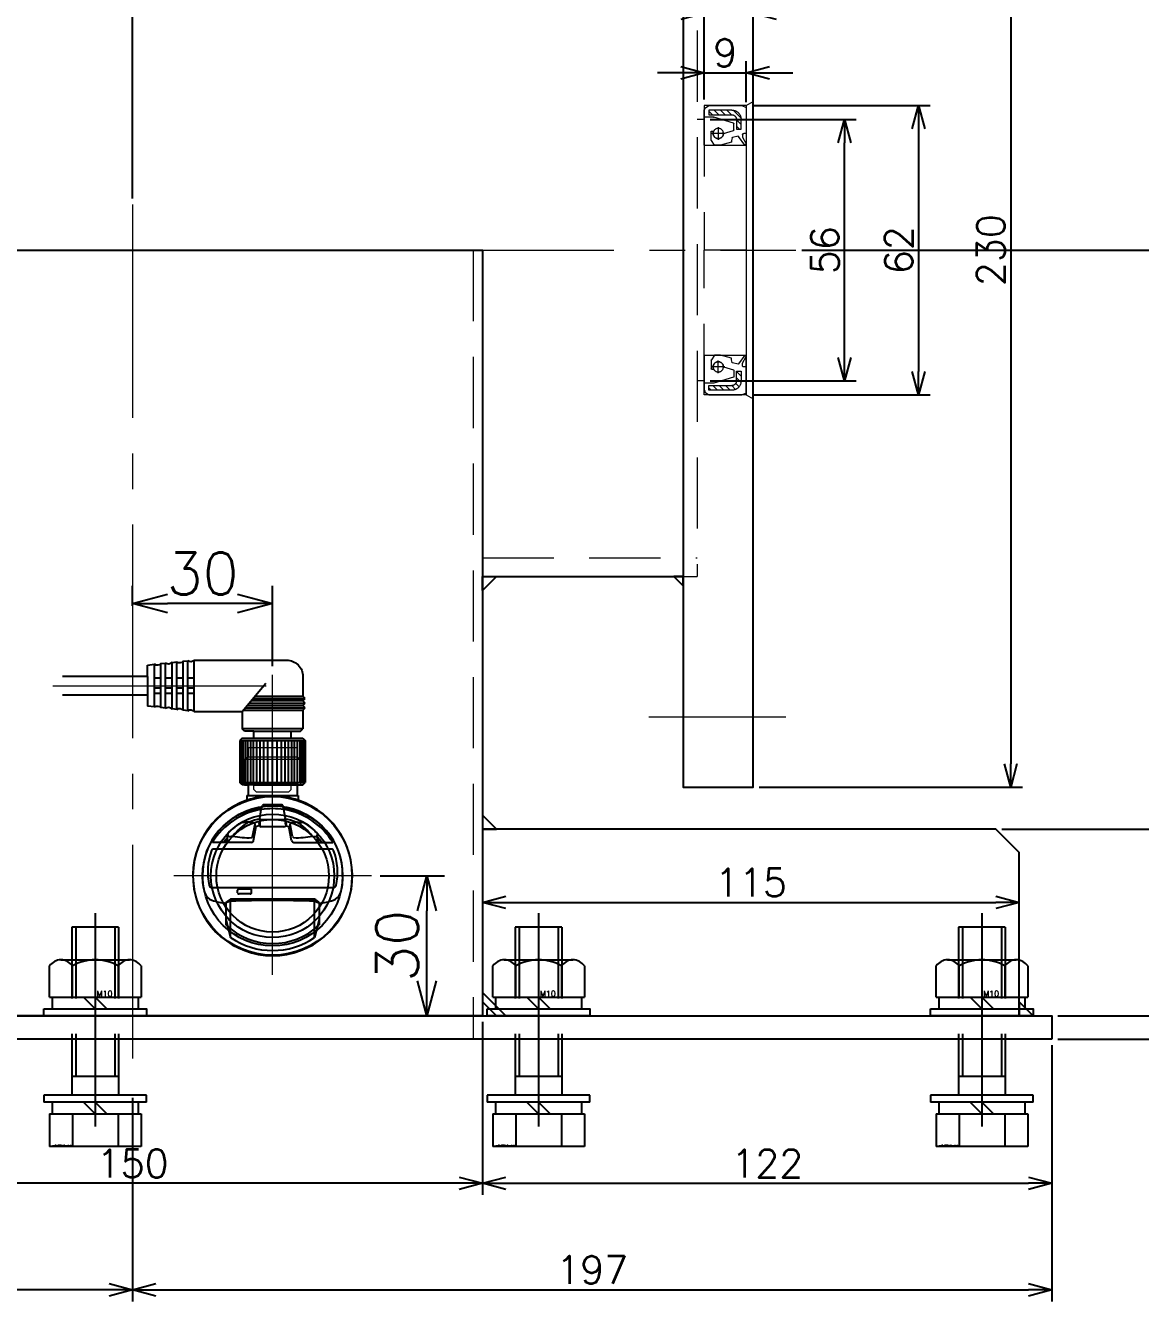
# Model space of a CAD drawing. Header units: millimetres. Extents: x 0 to 38884, y -3675 to 8056.
# Drawn here: x 12683.7 to 12922.6, y 5277.3 to 5550.6 of the extents above; entities that cross this region are included whole.
import ezdxf

# ---------------------------------------------------------------- set-up
doc = ezdxf.new("R2010")
doc.units = ezdxf.units.MM
doc.header["$LTSCALE"] = 2.4
doc.header["$PDMODE"] = 99
doc.header["$PDSIZE"] = 1
doc.linetypes.add('CENTER2', pattern=[28.575, 19.05, -3.175, 3.175, -3.175])
doc.linetypes.add('HIDDEN', pattern=[9.525, 6.35, -3.175])
for name, color, linetype, lineweight in [('04_HIDDEN', 2, 'HIDDEN', 13), ('05_CENTER', 4, 'CENTER2', 13), ('08_DIM', 3, 'Continuous', 13)]:
    doc.layers.add(name, color=color, linetype=linetype, lineweight=lineweight)
doc.layers.add('10_DRAFT', color=8, linetype='Continuous', lineweight=0, plot=False)
doc.styles.add('KSS_TXT', font='txt.shx', dxfattribs={"bigfont": 'extfont2.shx'})
doc.styles.add('KSS_TXT_L', font='txt.shx', dxfattribs={"height": 3, "bigfont": 'extfont2.shx'})
doc.dimstyles.new('KSS_DIM', dxfattribs={"dimscale": 2, "dimtxt": 3, "dimasz": 2.5, "dimexe": 1.25, "dimexo": 0.625, "dimtad": 1, "dimdsep": 46, "dimtxsty": 'KSS_TXT', "dimblk": 'OPEN30', "dimcen": 0, "dimazin": 2, "dimtfac": 0.75, "dimtmove": 0, "dimatfit": 3, "dimldrblk": 'OPEN30', "dimfxl": 1.25, "dimtolj": 1, "dimarcsym": 0})
pattern_1 = [(45, (-9230.0107, -9652.0294), (-0.67351921, 0.67351921), [])]

# ---------------------------------------------------------------- blocks, each defined once
blk = doc.blocks.new('A$C3D81658F_1_1_1')
at = {"color": 0, "linetype": 'CENTER2'}
blk.add_line((0, -39), (0, 14), dxfattribs=at)
at = {"color": 0}
for p, q in [((-9.81, 11), (9.81, 11)), ((-9.81, 4), (-9.81, 11)), ((-4.91, 4), (-4.91, 11)), ((4.91, 4), (4.91, 11)), ((9.81, 4), (9.81, 11)), ((9.81, 4), (-9.81, 4)), ((-9.25, 4), (-9.25, 1.5)), ((0, 1.5), (-2.5, 4)), ((0, 4), (2.5, 1.5)), ((9.25, 1.5), (9.25, 4)), ((-11, 1.5), (11, 1.5)), ((-11, 1.5), (-11, 0)), ((-11, 0), (11, 0)), ((11, 0), (11, 1.5))]:
    blk.add_line(p, q, dxfattribs=at)
at = {"color": 0, "linetype": 'HIDDEN'}
for p, q in [((-5, -36), (-5, 0)), ((5, -36), (5, 0)), ((-5, -4), (5, -4)), ((-4.19, -36), (-4.19, -4)), ((4.19, -36), (4.19, -4)), ((-5, -36), (5, -36))]:
    blk.add_line(p, q, dxfattribs=at)
at = {"layer": '10_DRAFT', "style": 'KSS_TXT_L'}
blk.add_text('BT-M10x40L,SW,PW', height=0.3, dxfattribs=at).set_placement((5.14, 10.66))
blk = doc.blocks.new('OP-75722b_1')
at = {"color": 0}
for p, q in [((0, 6.5), (0.5, 7)), ((0, 4), (0, 6.5)), ((0.5, -7), (0.5, 7)), ((9.5, 7), (0.5, 7)), ((0.5, 6.7), (9.5, 6.7)), ((0.5, 6.3), (9.5, 6.3)), ((0.5, 5.9), (9.5, 5.9)), ((9.5, -7), (9.5, 7)), ((10, 6.5), (9.5, 7)), ((10, 4), (10, 6.5)), ((11.5, 6), (12, 6.5)), ((11.5, 4), (11.5, 6)), ((12, 6.5), (12, -6.5)), ((16, 6.5), (12, 6.5)), ((16, 6.5), (16.5, 7)), ((16, -6.25), (16, 6.5)), ((16.5, -5.83), (16.5, 7)), ((16.5, 7), (17, 6.5)), ((17, 6.5), (17.5, 7)), ((17, -5.41), (17, 6.5)), ((17.5, -4.99), (17.5, 7)), ((17.5, 7), (18, 6.5)), ((18, 6.5), (18.5, 7)), ((18, 6.5), (18, -4.57)), ((18.5, -4.15), (18.5, 7)), ((18.5, 7), (19, 6.5)), ((19, -3.73), (19, 6.5)), ((23.2, 6.5), (19, 6.5)), ((0, -4), (0, 4)), ((0.5, 5.3), (9.5, 5.3)), ((0.5, 4.7), (9.5, 4.7)), ((0.5, 4.1), (9.5, 4.1)), ((0.5, 3.4), (9.5, 3.4)), ((10, -4), (10, 4)), ((10, 4), (11.5, 4)), ((11.5, -4), (11.5, 4)), ((26.7, -16.8), (26.7, 3.01)), ((0.5, 2.7), (9.5, 2.7)), ((0.5, 1.9), (9.5, 1.9)), ((0.5, 1), (9.5, 1)), ((0.5, 0), (9.5, 0)), ((0.5, -1), (9.5, -1)), ((0.5, -1.9), (9.5, -1.9)), ((0.5, -2.7), (9.5, -2.7)), ((15.7, -6.5), (21.73, -1.44)), ((0, -4), (0, -6.5)), ((0.5, -3.4), (9.5, -3.4)), ((0.5, -4.1), (9.5, -4.1)), ((0.5, -4.7), (9.5, -4.7)), ((0.5, -5.3), (9.5, -5.3)), ((10, -4), (11.5, -4)), ((10, -6.5), (10, -4)), ((11.5, -4), (11.5, -6)), ((0, -6.5), (0.5, -7)), ((0.5, -5.8), (9.5, -5.8)), ((0.5, -6.3), (9.5, -6.3)), ((0.5, -6.7), (9.5, -6.7)), ((9.5, -7), (0.5, -7)), ((10, -6.5), (9.5, -7)), ((11.5, -6), (12, -6.5)), ((15.7, -6.5), (12, -6.5)), ((15.7, -16.8), (15.7, -6.5)), ((15.7, -16.8), (26.7, -16.8)), ((15.86, -18.18), (26.56, -18.18)), ((15.86, -18.18), (15.97, -19.18)), ((19.55, -16.8), (19.55, -18.18)), ((20.7, -16.8), (20.7, -18.18)), ((22.85, -16.8), (22.85, -18.18)), ((26.45, -19.18), (26.56, -18.18)), ((15.97, -19.18), (26.45, -19.18)), ((16.13, -20.55), (26.31, -20.55)), ((16.13, -20.55), (16.25, -21.55)), ((16.25, -21.55), (26.2, -21.55)), ((19.55, -19.18), (19.55, -20.55)), ((19.55, -21.55), (19.55, -22.92)), ((20.7, -19.18), (20.7, -20.55)), ((20.7, -21.55), (20.7, -22.92)), ((22.85, -19.18), (22.85, -20.55)), ((22.85, -21.55), (22.85, -22.92)), ((26.2, -21.55), (26.31, -20.55)), ((16.4, -22.92), (26.06, -22.92)), ((16.4, -22.92), (16.52, -23.92)), ((16.52, -23.92), (25.95, -23.92)), ((19.55, -23.92), (19.55, -25.3)), ((20.7, -23.92), (20.7, -25.3)), ((22.85, -23.92), (22.85, -25.3)), ((25.95, -23.92), (26.06, -22.92)), ((16.68, -25.3), (25.81, -25.3)), ((16.68, -25.3), (16.85, -26.8)), ((19.2, -26.8), (16.85, -26.8)), ((19.2, -26.8), (19.2, -45)), ((23.2, -26.8), (19.2, -26.8)), ((23.2, -26.8), (23.2, -45)), ((23.2, -26.8), (25.65, -26.8)), ((25.65, -26.8), (25.81, -25.3))]:
    blk.add_line(p, q, dxfattribs=at)
for centre, radius, start, end in [((23.2, 3), 3.5, 359.9998, 90), ((15.06, -17.57), 1, 322.7692, 50.3512), ((27.35, -17.56), 1, 130.2745, 217.7373), ((15.34, -19.94), 1, 322.7692, 50.3512), ((15.61, -22.32), 1, 322.7692, 50.3512), ((26.85, -22.31), 1, 130.2745, 217.7373), ((27.1, -19.94), 1, 130.2745, 217.7373), ((15.88, -24.69), 1, 322.7692, 50.3512), ((26.6, -24.69), 1, 130.2745, 217.7373)]:
    blk.add_arc(centre, radius, start, end, dxfattribs=at)
at = {"layer": '05_CENTER', "color": 0}
for p, q in [((-1.5, 0), (23.55, 0)), ((21.2, -47.12), (21.2, 2.18))]:
    blk.add_line(p, q, dxfattribs=at)
at = {"layer": '10_DRAFT'}
for p, q in [((-1, 4), (-1.5, 3.5)), ((-1.5, -3.5), (-1.5, 3.5)), ((-1, 4), (0, 4)), ((-1, -4), (-1.5, -3.5)), ((-1, -4), (0, -4))]:
    blk.add_line(p, q, dxfattribs=at)
blk = doc.blocks.new('GP-M＊＊Tc_1')
at = {"color": 0}
for p, q in [((0, 16), (0, 16)), ((0, 14.42), (0, 14.5)), ((0, 14.42), (0, 14.5)), ((-10, 9.34), (-9, 13.23)), ((-9, 13.23), (-9, 5.44)), ((9, 13.23), (9, 5.44)), ((10, 9.34), (9, 13.23)), ((-10, 5.7), (-10, 10.5)), ((10, 5.7), (10, 10.5)), ((-9, 5.44), (-10, 5.75)), ((9, 5.44), (10, 5.75)), ((-9.65, 5.43), (-9, 5.43)), ((-9, 5), (0, 5)), ((0, 5), (9, 5)), ((4.5, 3.65), (4.5, 3.04)), ((4.8, 3.86), (7.2, 3.86)), ((4.8, 2.83), (7.2, 2.83)), ((7.5, 3.65), (7.5, 3.04)), ((9, 5.43), (9.65, 5.43)), ((-17.1, 0), (-17.1, 0)), ((13.11, 2.48), (-13.11, 2.48)), ((17.1, 0), (17.1, 0)), ((-4.56, -7.17), (-12.87, -7.17)), ((-12.61, -5.73), (12.61, -5.73)), ((-9.87, -7.64), (-9.8, -7.97)), ((-9.65, -7.22), (-9.65, -8.81)), ((-4.07, -7.58), (-3.58, -10.22)), ((4.07, -7.58), (3.58, -10.22)), ((4.56, -7.17), (12.87, -7.17)), ((9.65, -7.22), (9.65, -8.81)), ((9.87, -7.64), (9.8, -7.97)), ((-8.5, -8.52), (-8.91, -8.45)), ((-4.28, -8.42), (-3.77, -11.09)), ((-3.77, -9.17), (-3.77, -11.09)), ((-2.87, -10.72), (-3.66, -10.5)), ((-2.85, -10.7), (-2.73, -11.41)), ((-2.73, -12.3), (-2.73, -10.6)), ((-2.43, -10.52), (2.43, -10.52)), ((2.73, -12.3), (2.73, -10.6)), ((2.85, -10.7), (2.73, -11.41)), ((2.87, -10.72), (3.66, -10.5)), ((4.28, -8.42), (3.77, -11.09)), ((3.77, -9.17), (3.77, -11.09)), ((8.5, -8.52), (8.91, -8.45)), ((-5.15, -11.56), (-6.27, -11.4)), ((-2.73, -11.95), (-2.92, -10.97)), ((-2.73, -12.3), (-2.42, -14.17)), ((2.43, -12.07), (-2.43, -12.07)), ((2.73, -12.3), (2.42, -14.17)), ((2.73, -11.95), (2.92, -10.97)), ((5.15, -11.56), (6.27, -11.4)), ((-5.5, -17.2), (-5.5, -16.19)), ((-2.42, -14.17), (-2.23, -14.96)), ((2.42, -14.17), (2.23, -14.96)), ((5.5, -17.2), (5.5, -16.19)), ((-5.25, -17.2), (-5.5, -17.2)), ((5.25, -17.2), (-5.25, -17.2)), ((-5.25, -19.5), (-5.25, -17.2)), ((5.5, -17.2), (5.25, -17.2)), ((5.25, -19.5), (5.25, -17.2)), ((-5.25, -19.5), (-6, -19.5)), ((-5.25, -19.5), (5.25, -19.5)), ((6, -19.5), (5.25, -19.5))]:
    blk.add_line(p, q, dxfattribs=at)
blk.add_circle((0, 0), 17, dxfattribs=at)
for centre, radius, start, end in [((0, 0), 17.1, 288.762, 251.238), ((0, 0), 14.5, 46.3972, 133.6028), ((0, 0), 16, 55.7676, 124.2324), ((-9.27, -5.68), 11.53, 93.6107, 108.94), ((-3.77, 13.54), 10.01, 231.512, 238.504), ((3.77, 13.54), 10.01, 301.496, 308.488), ((9.27, -5.68), 11.53, 71.06, 86.3893), ((-4.84, 0.61), 10.18, 162.0846, 183.4338), ((-12.12, 2.81), 2.58, 110.3836, 158.741), ((0, 305.3), 300, 268.2809, 271.7191), ((4.66, 3.65), 0.164, 124.4845, 180), ((4.66, 3.04), 0.164, 180, 235.5155), ((4.8, 3.46), 0.404, 90, 124.4845), ((4.8, 3.24), 0.404, 235.5155, 270), ((7.2, 3.46), 0.404, 55.5155, 90), ((7.2, 3.24), 0.404, 270, 304.4845), ((7.34, 3.65), 0.164, 0, 55.5155), ((7.34, 3.04), 0.164, 304.4845, 0), ((12.12, 2.81), 2.58, 21.259, 69.6164), ((4.84, 0.61), 10.18, 356.5662, 17.9154), ((-0.75, -0.36), 14.26, 178.5668, 263.5951), ((-0.71, -0.79), 13.2, 167.4122, 200.4388), ((-13.11, 1.98), 0.5, 90, 167.4122), ((0.75, -0.36), 14.26, 276.4049, 1.4332), ((0.71, -0.79), 13.2, 339.5612, 12.5878), ((13.11, 1.98), 0.5, 12.5878, 90), ((-12.61, -5.23), 0.5, 200.4388, 270), ((12.61, -5.23), 0.5, 270, 339.5612), ((-0.04, 0.63), 15.02, 211.3253, 260.883), ((0.79, 1.43), 14.21, 217.2624, 222.6782), ((-9.54, -7.56), 0.345, 146.2138, 192.031), ((-9.36, -7.71), 0.571, 110.52, 143.7381), ((-9.38, -7.35), 0.446, 183.2379, 231.5895), ((-9.51, -7.91), 0.3, 191.6157, 222.1952), ((-5.32, -22.26), 14.1, 86.8924, 103.0416), ((-4.56, -7.67), 0.5, 10.5832, 90), ((-4.57, -8.47), 0.3, 10.625, 86.8924), ((0.04, 0.63), 15.02, 279.117, 328.6747), ((4.56, -7.67), 0.5, 90, 169.4168), ((4.57, -8.47), 0.3, 93.1076, 169.375), ((5.32, -22.26), 14.1, 76.9584, 93.1076), ((9.36, -7.71), 0.571, 36.2619, 69.48), ((-0.79, 1.43), 14.21, 317.3218, 322.7376), ((9.38, -7.35), 0.446, 308.4105, 356.7621), ((9.51, -7.91), 0.3, 317.8048, 348.3843), ((9.54, -7.56), 0.345, 347.969, 33.7862), ((-9.34, -8.82), 0.311, 139.4207, 212.7982), ((-1.37, -2.18), 10.68, 219.5719, 234.4444), ((-9.07, -9.21), 0.781, 77.8314, 130.0532), ((2.16, -0.14), 13.56, 218.1577, 237.3496), ((-5.84, -8.43), 3, 234.4444, 261.7545), ((-4.14, -9.34), 0.654, 304.3433, 317.694), ((-3.9, -10.28), 0.326, 292.498, 9.6984), ((-2.59, -10.91), 0.332, 140.7688, 190.8997), ((-2.45, -11.04), 0.528, 87.7798, 139.2391), ((2.45, -11.04), 0.528, 40.7609, 92.2202), ((2.59, -10.91), 0.332, 349.1003, 39.2312), ((3.9, -10.28), 0.326, 170.3016, 247.502), ((4.14, -9.34), 0.654, 222.306, 235.6567), ((-2.16, -0.14), 13.56, 302.6504, 321.8423), ((5.84, -8.43), 3, 278.2455, 305.5556), ((1.37, -2.18), 10.68, 305.5556, 320.4281), ((9.07, -9.21), 0.781, 49.9468, 102.1686), ((9.34, -8.82), 0.311, 327.2018, 40.5793), ((-3.64, -16.73), 5.38, 94.5835, 106.2876), ((-0.41, -0.17), 12.22, 248.0758, 259.1007), ((-4.08, -11.05), 0.308, 270.9263, 352.1482), ((-2.42, -12.39), 0.316, 90.5002, 163.1469), ((2.42, -12.39), 0.316, 16.8531, 89.4998), ((0.41, -0.17), 12.22, 280.8993, 291.9242), ((4.08, -11.05), 0.308, 187.8518, 269.0737), ((3.64, -16.73), 5.38, 73.7124, 85.4165), ((0, 0), 17.1, 251.238, 288.762), ((-0.01, -0.35), 14.04, 260.1067, 279.9992), ((-1.94, -14.89), 0.3, 193.872, 268.4995), ((-0.01, 58.68), 73.89, 268.4995, 271.5194), ((1.94, -14.89), 0.3, 271.5194, 346.128)]:
    blk.add_arc(centre, radius, start, end, dxfattribs=at)
at = {"layer": '05_CENTER', "color": 0}
for p, q in [((0, 20.86), (0, -27.5)), ((-19.6, 0), (19.6, 0))]:
    blk.add_line(p, q, dxfattribs=at)
at = {"layer": '10_DRAFT'}
for p, q in [((-6, -25), (-6, -19.5)), ((-5.4, -19.5), (-5.4, -25.4)), ((5.4, -25.4), (5.4, -19.5)), ((6, -25), (6, -19.5)), ((6, -25), (-6, -25)), ((-5.25, -25.5), (-6, -25)), ((5.25, -25.5), (-5.25, -25.5)), ((-5.25, -27.5), (-5.25, -25.5)), ((5.25, -25.5), (6, -25)), ((5.25, -27.5), (5.25, -25.5)), ((5.25, -27.5), (-5.25, -27.5))]:
    blk.add_line(p, q, dxfattribs=at)
blk = doc.blocks.new('_Open30')
at = {"color": 0, "linetype": 'ByBlock', "lineweight": -2}
for p, q in [((-1, 0.268), (0, 0)), ((0, 0), (-1, -0.268)), ((0, 0), (-1, 0))]:
    blk.add_line(p, q, dxfattribs=at)
blk = doc.blocks.new('*D260')
at = {"layer": '08_DIM', "color": 0, "lineweight": -2, "transparency": 16777216}
for p, q in [((12896.67, 5361.6), (12896.67, 5365.31)), ((12781.67, 5364.1), (12781.67, 5360.31)), ((12786.67, 5362.81), (12891.67, 5362.81))]:
    blk.add_line(p, q, dxfattribs=at)
at = {"layer": 'Defpoints', "color": 0, "transparency": 16777216}
for p in [(12781.67, 5365.35), (12896.67, 5362.81), (12896.67, 5360.35)]:
    blk.add_point(p, dxfattribs=at)
at = {"layer": '08_DIM', "color": 0, "lineweight": -2, "transparency": 16777216, "xscale": 5, "yscale": 5, "zscale": 5, "rotation": 180}
blk.add_blockref('_Open30', (12781.67, 5362.81), dxfattribs=at)
at = {"layer": '08_DIM', "color": 0, "lineweight": -2, "transparency": 16777216, "xscale": 5, "yscale": 5, "zscale": 5}
blk.add_blockref('_Open30', (12896.67, 5362.81), dxfattribs=at)
at = {"layer": '08_DIM', "color": 0, "transparency": 16777216, "insert": (12839.17, 5367.06), "char_height": 6, "attachment_point": 5, "style": 'KSS_TXT'}
blk.add_mtext('\\A1;115', dxfattribs=at)
blk = doc.blocks.new('*D261')
at = {"layer": '08_DIM', "color": 0, "lineweight": -2, "transparency": 16777216}
for p, q in [((12892.92, 5378.5), (12942.79, 5378.5)), ((12940.29, 5373.5), (12940.29, 5343.5)), ((12904.92, 5338.5), (12942.79, 5338.5))]:
    blk.add_line(p, q, dxfattribs=at)
at = {"layer": 'Defpoints', "color": 0, "transparency": 16777216}
for p in [(12891.67, 5378.5), (12903.67, 5338.5), (12940.29, 5338.5)]:
    blk.add_point(p, dxfattribs=at)
at = {"layer": '08_DIM', "color": 0, "lineweight": -2, "transparency": 16777216, "xscale": 5, "yscale": 5, "zscale": 5}
for p, rotation in [((12940.29, 5378.5), 90), ((12940.29, 5338.5), 270)]:
    blk.add_blockref('_Open30', p, dxfattribs=dict(at, rotation=rotation))
at = {"layer": '08_DIM', "color": 0, "transparency": 16777216, "insert": (12936.04, 5358.5), "char_height": 6, "attachment_point": 5, "rotation": 90, "style": 'KSS_TXT'}
blk.add_mtext('\\A1;40', dxfattribs=at)
blk = doc.blocks.new('*D262')
at = {"layer": '08_DIM', "color": 0, "lineweight": -2, "transparency": 16777216}
for p, q in [((12781.67, 5337.25), (12781.67, 5300.15)), ((12903.67, 5332.25), (12903.67, 5300.15)), ((12786.67, 5302.65), (12898.67, 5302.65))]:
    blk.add_line(p, q, dxfattribs=at)
at = {"layer": 'Defpoints', "color": 0, "transparency": 16777216}
for p in [(12781.67, 5338.5), (12903.67, 5333.5), (12903.67, 5302.65)]:
    blk.add_point(p, dxfattribs=at)
at = {"layer": '08_DIM', "color": 0, "lineweight": -2, "transparency": 16777216, "xscale": 5, "yscale": 5, "zscale": 5, "rotation": 180}
blk.add_blockref('_Open30', (12781.67, 5302.65), dxfattribs=at)
at = {"layer": '08_DIM', "color": 0, "lineweight": -2, "transparency": 16777216, "xscale": 5, "yscale": 5, "zscale": 5}
blk.add_blockref('_Open30', (12903.67, 5302.65), dxfattribs=at)
at = {"layer": '08_DIM', "color": 0, "transparency": 16777216, "insert": (12842.67, 5306.9), "char_height": 6, "attachment_point": 5, "style": 'KSS_TXT'}
blk.add_mtext('\\A1;122', dxfattribs=at)
blk = doc.blocks.new('*D264')
at = {"layer": '08_DIM', "color": 0, "lineweight": -2, "transparency": 16777216}
for p, q in [((12706.67, 5426.33), (12706.67, 5430.6)), ((12736.67, 5413.42), (12736.67, 5430.6)), ((12729.17, 5426.85), (12714.17, 5426.85))]:
    blk.add_line(p, q, dxfattribs=at)
at = {"layer": 'Defpoints', "color": 0, "transparency": 16777216}
for p in [(12706.67, 5426.85), (12706.67, 5424.46), (12736.67, 5411.55)]:
    blk.add_point(p, dxfattribs=at)
at = {"layer": '08_DIM', "color": 0, "lineweight": -2, "transparency": 16777216, "xscale": 7.5, "yscale": 7.5, "zscale": 7.5, "rotation": 180}
blk.add_blockref('_Open30', (12706.67, 5426.85), dxfattribs=at)
at = {"layer": '08_DIM', "color": 0, "lineweight": -2, "transparency": 16777216, "xscale": 7.5, "yscale": 7.5, "zscale": 7.5}
blk.add_blockref('_Open30', (12736.67, 5426.85), dxfattribs=at)
at = {"layer": '08_DIM', "color": 0, "transparency": 16777216, "insert": (12721.67, 5433.22), "char_height": 9, "attachment_point": 5, "style": 'KSS_TXT'}
blk.add_mtext('\\A1;30', dxfattribs=at)
blk = doc.blocks.new('*D266')
at = {"layer": '08_DIM', "color": 0, "lineweight": -2, "transparency": 16777216}
for p, q in [((12759.74, 5368.5), (12773.49, 5368.5)), ((12769.74, 5346), (12769.74, 5361)), ((12771.51, 5338.5), (12765.99, 5338.5))]:
    blk.add_line(p, q, dxfattribs=at)
at = {"layer": 'Defpoints', "color": 0, "transparency": 16777216}
for p in [(12757.86, 5368.5), (12769.74, 5368.5), (12773.38, 5338.5)]:
    blk.add_point(p, dxfattribs=at)
at = {"layer": '08_DIM', "color": 0, "lineweight": -2, "transparency": 16777216, "xscale": 7.5, "yscale": 7.5, "zscale": 7.5}
for p, rotation in [((12769.74, 5368.5), 90), ((12769.74, 5338.5), 270)]:
    blk.add_blockref('_Open30', p, dxfattribs=dict(at, rotation=rotation))
at = {"layer": '08_DIM', "color": 0, "transparency": 16777216, "insert": (12763.36, 5353.5), "char_height": 9, "attachment_point": 5, "rotation": 90, "style": 'KSS_TXT'}
blk.add_mtext('\\A1;30', dxfattribs=at)
blk = doc.blocks.new('AE2561A0a_1')
h = blk.add_hatch()
h.set_pattern_fill('ANSI31', color=0, scale=0.3)
h.set_pattern_definition(pattern_1)
edge = h.paths.add_edge_path()
edge.add_line((1.11, 28), (1.11, 25.89))
edge.add_line((1.11, 25.89), (2.11, 25.89))
edge.add_line((2.11, 25.89), (2.11, 28))
edge.add_arc((3.11, 28), 1, 90, 180, ccw=False)
edge.add_line((3.11, 29), (8.05, 29))
edge.add_line((8.05, 29), (8.05, 30))
edge.add_line((8.05, 30), (3.11, 30))
edge.add_arc((3.11, 28), 2, 90, 180)
h = blk.add_hatch()
h.set_pattern_fill('ANSI31', color=0, scale=0.3)
h.set_pattern_definition(pattern_1)
edge = h.paths.add_edge_path()
edge.add_line((1.11, -28), (1.11, -25.89))
edge.add_line((1.11, -25.89), (2.11, -25.89))
edge.add_line((2.11, -25.89), (2.11, -28))
edge.add_arc((3.11, -28), 1, 180, 270)
edge.add_line((3.11, -29), (8.05, -29))
edge.add_line((8.05, -29), (8.05, -30))
edge.add_line((8.05, -30), (3.11, -30))
edge.add_arc((3.11, -28), 2, 180, 270, ccw=False)
at = {"color": 0}
for p, q in [((0, 30.44), (0, 25.1)), ((0.98, 30.99), (0.06, 30.53)), ((7.97, 31), (1.02, 31)), ((8.72, 30.5), (8.03, 30.98)), ((8.76, 30.5), (8.72, 30.5)), ((8.86, 30.21), (8.86, 30.4)), ((9, 30), (8.86, 30.21)), ((2.74, 27.19), (6.98, 28.49)), ((7.02, 28.5), (8.9, 28.5)), ((9, 28.6), (9, 30)), ((0.1, 25), (0.55, 25)), ((0.8, 24.75), (0.8, 24.17)), ((2.67, 25.74), (2.67, 27.1)), ((4.9, 25), (2.74, 25.65)), ((4.62, 25), (7.38, 25)), ((6, 26.37), (6, 23.62)), ((7.4, 25.52), (6.97, 25.52)), ((7.5, 23.54), (7.5, 25.42)), ((0.8, 24.17), (0, 22.78)), ((0, 22.78), (0.29, 22.5)), ((0.29, 22.5), (1.65, 24.38)), ((1.77, 24.42), (2.96, 24.13)), ((3.05, 24.03), (3.17, 23.49)), ((3.17, 23.49), (3.17, 23.16)), ((3.17, 23.16), (5.5, 22.5)), ((5.5, 22.5), (6.84, 22.5)), ((6.84, 22.5), (7.48, 23.49)), ((0, -22.78), (0.29, -22.5)), ((0.8, -24.17), (0, -22.78)), ((0.29, -22.5), (1.65, -24.38)), ((0.8, -24.75), (0.8, -24.17)), ((1.77, -24.42), (2.96, -24.13)), ((3.05, -24.03), (3.17, -23.49)), ((3.17, -23.16), (5.5, -22.5)), ((3.17, -23.49), (3.17, -23.16)), ((5.5, -22.5), (6.84, -22.5)), ((6, -26.37), (6, -23.62)), ((6.84, -22.5), (7.48, -23.49)), ((7.5, -23.54), (7.5, -25.42)), ((0, -30.44), (0, -25.1)), ((0.1, -25), (0.55, -25)), ((2.67, -25.74), (2.67, -27.1)), ((4.9, -25), (2.74, -25.65)), ((2.74, -27.19), (6.98, -28.49)), ((4.62, -25), (7.38, -25)), ((7.4, -25.52), (6.97, -25.52)), ((7.02, -28.5), (8.9, -28.5)), ((9, -30), (8.86, -30.21)), ((9, -28.6), (9, -30)), ((0.98, -30.99), (0.06, -30.53)), ((7.97, -31), (1.02, -31)), ((8.72, -30.5), (8.03, -30.98)), ((8.76, -30.5), (8.72, -30.5)), ((8.86, -30.21), (8.86, -30.4))]:
    blk.add_line(p, q, dxfattribs=at)
for points in [[(9, 22.5), (9, 28.6), (9, 30), (8.86, 30.21), (8.86, 30.4, 0.414214), (8.76, 30.5), (8.72, 30.5), (8.03, 30.98, 0.152216), (7.97, 31), (1.02, 31, 0.116434), (0.98, 30.99), (0.06, 30.53, 0.284079), (0, 30.44), (0, 25.1), (0, 22.5)], [(9, -22.5), (9, -28.6), (9, -30), (8.86, -30.21), (8.86, -30.4, -0.414214), (8.76, -30.5), (8.72, -30.5), (8.03, -30.98, -0.152216), (7.97, -31), (1.02, -31, -0.116434), (0.98, -30.99), (0.06, -30.53, -0.284079), (0, -30.44), (0, -25.1), (0, -22.5)]]:
    blk.add_lwpolyline(points, format="xyb", dxfattribs=at)
for points in [[(8.05, 29), (3.11, 29, 0.414214), (2.11, 28), (2.11, 25.89), (1.11, 25.89), (1.11, 28, -0.414214), (3.11, 30), (8.05, 30)], [(8.05, -29), (3.11, -29, -0.414214), (2.11, -28), (2.11, -25.89), (1.11, -25.89), (1.11, -28, 0.414214), (3.11, -30), (8.05, -30)]]:
    blk.add_lwpolyline(points, format="xyb", close=True, dxfattribs=at)
for centre in [(6, 25), (6, -25)]:
    blk.add_circle(centre, 1.1, dxfattribs=at)
for centre, radius, start, end in [((0.1, 30.44), 0.1, 116.5651, 180), ((1.02, 30.9), 0.1, 90, 116.5651), ((7.97, 30.9), 0.1, 55.3804, 90), ((8.76, 30.4), 0.1, 0, 90), ((7.02, 28.4), 0.1, 90, 109.2148), ((8.9, 28.6), 0.1, 270, 0), ((0.1, 25.1), 0.1, 180, 270), ((0.55, 24.75), 0.25, 0, 90), ((2.77, 27.1), 0.1, 109.2148, 180), ((2.77, 25.74), 0.1, 180, 248.6602), ((6, 25), 1.1, 180, 28.1885), ((7.4, 25.42), 0.1, 360, 90), ((1.73, 24.32), 0.1, 67.8846, 144.2185), ((2.9, 24), 0.15, 12.9875, 67.8846), ((7.4, 23.54), 0.1, 326.8702, 0), ((1.73, -24.32), 0.1, 215.7815, 292.1154), ((2.9, -24), 0.15, 292.1154, 347.0125), ((6, -25), 1.1, 331.8115, 180), ((7.4, -23.54), 0.1, 360, 33.1298), ((0.1, -25.1), 0.1, 90, 180), ((0.55, -24.75), 0.25, 270, 0), ((2.77, -25.74), 0.1, 111.3398, 180), ((2.77, -27.1), 0.1, 180, 250.7852), ((7.4, -25.42), 0.1, 270, 0), ((7.02, -28.4), 0.1, 250.7852, 270), ((8.9, -28.6), 0.1, 360, 90), ((0.1, -30.44), 0.1, 180, 243.4349), ((1.02, -30.9), 0.1, 243.4349, 270), ((7.97, -30.9), 0.1, 270, 304.6196), ((8.76, -30.4), 0.1, 270, 360)]:
    blk.add_arc(centre, radius, start, end, dxfattribs=at)
at = {"layer": '10_DRAFT'}
blk.add_line((0, 0), (9, 0), dxfattribs=at)
for points in [[(9, 22.5), (0, 22.5)], [(9, -22.5), (0, -22.5)]]:
    blk.add_lwpolyline(points, dxfattribs=at)
blk = doc.blocks.new('M10Nza_1_1_1')
at = {"color": 0}
for p, q in [((-7.35, 12), (7.35, 12)), ((-9.8, 4), (-9.8, 10.69)), ((-4.9, 4), (-4.9, 10.69)), ((4.9, 10.69), (4.9, 4)), ((9.8, 10.69), (9.8, 4)), ((-9.8, 4), (9.8, 4)), ((-9.2, 1.5), (-9.2, 4)), ((0, 1.5), (-2.5, 4)), ((0, 4), (2.5, 1.5)), ((9.2, 4), (9.2, 1.5))]:
    blk.add_line(p, q, dxfattribs=at)
at = {"color": 0, "linetype": 'CENTER2'}
blk.add_line((0, 12), (0, 0), dxfattribs=at)
at = {"color": 0}
blk.add_lwpolyline([(-11, 1.5), (11, 1.5), (11, 0), (-11, 0)], close=True, dxfattribs=at)
for centre, radius, start, end in [((-7.35, 9.06), 2.94, 33.626, 146.374), ((0, 2.2), 9.8, 60, 120), ((7.35, 9.06), 2.94, 33.626, 146.374)]:
    blk.add_arc(centre, radius, start, end, dxfattribs=at)
at = {"layer": '10_DRAFT', "style": 'KSS_TXT'}
blk.add_text('M10', height=1.25, dxfattribs=at).set_placement((0.26, 4.12))
blk = doc.blocks.new('*D402')
at = {"layer": '08_DIM', "color": 0, "lineweight": -2, "transparency": 16777216}
for p, q in [((12706.67, 5513.54), (12706.67, 5657.06)), ((12839.67, 5618.75), (12839.67, 5657.06)), ((12711.67, 5654.56), (12834.67, 5654.56))]:
    blk.add_line(p, q, dxfattribs=at)
at = {"layer": 'Defpoints', "color": 0, "transparency": 16777216}
for p in [(12839.67, 5654.56), (12839.67, 5617.5), (12706.67, 5512.29)]:
    blk.add_point(p, dxfattribs=at)
at = {"layer": '08_DIM', "color": 0, "lineweight": -2, "transparency": 16777216, "xscale": 5, "yscale": 5, "zscale": 5, "rotation": 180}
blk.add_blockref('_Open30', (12706.67, 5654.56), dxfattribs=at)
at = {"layer": '08_DIM', "color": 0, "lineweight": -2, "transparency": 16777216, "xscale": 5, "yscale": 5, "zscale": 5}
blk.add_blockref('_Open30', (12839.67, 5654.56), dxfattribs=at)
at = {"layer": '08_DIM', "color": 0, "transparency": 16777216, "insert": (12773.17, 5658.81), "char_height": 6, "attachment_point": 5, "style": 'KSS_TXT'}
blk.add_mtext('\\A1;133', dxfattribs=at)
blk = doc.blocks.new('A$C4DCA1887_1')
at = {"color": 0}
for radius in [15, 13.22, 12.06]:
    blk.add_circle((0, 0), radius, dxfattribs=at)
at = {"layer": '05_CENTER'}
for p, q in [((0, -21.19), (0, 21.19)), ((21.19, 0), (-21.19, 0))]:
    blk.add_line(p, q, dxfattribs=at)
blk = doc.blocks.new('A$C0BC729B8_1')
at = {"color": 0}
for p, q in [((1092, 0), (1242, 0)), ((1242, 0), (1242, -69.9)), ((1242, -69.9), (1285, -69.9))]:
    blk.add_line(p, q, dxfattribs=at)
for points in [[(1300, 115), (1285, 115), (1285, -115), (1300, -115)], [(1242, -164), (1092, -164), (1092, 0), (1242, 0)], [(1247, -164), (1357, -164), (1357, -129), (1352, -124), (1242, -124), (1242, -159)], [(1364, -169), (1049, -169), (1049, -164), (1364, -164)]]:
    blk.add_lwpolyline(points, close=True, dxfattribs=at)
at = {"color": 3}
for points in [[(1242, -72.9), (1242, -69.9), (1245, -69.9), (1242, -72.9)], [(1242, -121), (1242, -124), (1245, -124), (1242, -121)], [(1242, -161), (1242, -164), (1245, -164), (1242, -161)], [(1357, -161), (1357, -164), (1360, -164), (1357, -161)]]:
    blk.add_lwpolyline(points, dxfattribs=at)
blk.add_lwpolyline([(1285, -69.9), (1283, -69.9), (1283, -69.9), (1285, -71.9)], close=True, dxfattribs=at)
at = {"layer": '04_HIDDEN'}
for p, q in [((1288, 69.9), (1288, -69.9)), ((1289.5, 31), (1289.5, 0)), ((1298.5, 31), (1300, 31.87)), ((1289.5, 28), (1288, 28)), ((1240, 0), (1240, -164)), ((1289.5, -31), (1289.5, 0)), ((1289.5, -28), (1288, -28)), ((1298.5, -31), (1300, -31.87)), ((1242, -65.9), (1288, -65.9)), ((1285, -69.9), (1288, -69.9)), ((1240, -164), (1240, -169))]:
    blk.add_line(p, q, dxfattribs=at)
for points in [[(1298.5, 31), (1289.5, 31)], [(1298.5, -31), (1289.5, -31)]]:
    blk.add_lwpolyline(points, dxfattribs=at)
at = {"layer": '05_CENTER'}
for p, q in [((1167, 9.79), (1167, -180.32)), ((-10.02, 0), (1309.14, 0)), ((1307, -100), (1277.62, -100)), ((1159, -176.41), (1159, -156.63)), ((1254, -176.41), (1254, -156.63)), ((1349, -176.41), (1349, -156.63))]:
    blk.add_line(p, q, dxfattribs=at)
at = {"layer": '10_DRAFT'}
blk.add_line((1298.5, 31), (1298.5, -31), dxfattribs=at)
blk.add_blockref('A$C4DCA1887_1', (1197, -134))
blk = doc.blocks.new('*D577')
at = {"layer": '08_DIM', "color": 0, "lineweight": -2, "transparency": 16777216}
for p, q in [((12940.29, 5343.5), (12940.29, 5348.5)), ((12904.92, 5338.5), (12942.79, 5338.5)), ((12940.29, 5338.5), (12940.29, 5333.5)), ((12904.92, 5333.5), (12942.79, 5333.5)), ((12940.29, 5328.5), (12940.29, 5317))]:
    blk.add_line(p, q, dxfattribs=at)
at = {"layer": 'Defpoints', "color": 0, "transparency": 16777216}
for p in [(12903.67, 5338.5), (12903.67, 5333.5), (12940.29, 5333.5)]:
    blk.add_point(p, dxfattribs=at)
at = {"layer": '08_DIM', "color": 0, "lineweight": -2, "transparency": 16777216, "xscale": 5, "yscale": 5, "zscale": 5}
for p, rotation in [((12940.29, 5338.5), 270), ((12940.29, 5333.5), 90)]:
    blk.add_blockref('_Open30', p, dxfattribs=dict(at, rotation=rotation))
at = {"layer": '08_DIM', "color": 0, "transparency": 16777216, "insert": (12936.04, 5320.25), "char_height": 6, "attachment_point": 5, "rotation": 90, "style": 'KSS_TXT'}
blk.add_mtext('\\A1;5', dxfattribs=at)
blk = doc.blocks.new('*D578')
at = {"layer": '08_DIM', "color": 0, "lineweight": -2, "transparency": 16777216}
for p, q in [((12850.06, 5502.5), (12965.7, 5502.5)), ((12963.2, 5497.5), (12963.2, 5338.5)), ((12904.92, 5333.5), (12965.7, 5333.5))]:
    blk.add_line(p, q, dxfattribs=at)
at = {"layer": 'Defpoints', "color": 0, "transparency": 16777216}
for p in [(12848.81, 5502.5), (12903.67, 5333.5), (12963.2, 5333.5)]:
    blk.add_point(p, dxfattribs=at)
at = {"layer": '08_DIM', "color": 0, "lineweight": -2, "transparency": 16777216, "xscale": 5, "yscale": 5, "zscale": 5}
for p, rotation in [((12963.2, 5502.5), 90), ((12963.2, 5333.5), 270)]:
    blk.add_blockref('_Open30', p, dxfattribs=dict(at, rotation=rotation))
at = {"layer": '08_DIM', "color": 0, "transparency": 16777216, "insert": (12958.95, 5418), "char_height": 6, "attachment_point": 5, "rotation": 90, "style": 'KSS_TXT'}
blk.add_mtext('\\A1;169', dxfattribs=at)
blk = doc.blocks.new('*D581')
at = {"layer": '08_DIM', "color": 0, "lineweight": -2, "transparency": 16777216}
for p, q in [((12840.92, 5617.5), (12897.34, 5617.5)), ((12894.84, 5612.5), (12894.84, 5392.5)), ((12840.92, 5387.5), (12897.34, 5387.5))]:
    blk.add_line(p, q, dxfattribs=at)
at = {"layer": 'Defpoints', "color": 0, "transparency": 16777216}
for p in [(12839.67, 5617.5), (12839.67, 5387.5), (12894.84, 5387.5)]:
    blk.add_point(p, dxfattribs=at)
at = {"layer": '08_DIM', "color": 0, "lineweight": -2, "transparency": 16777216, "xscale": 5, "yscale": 5, "zscale": 5}
for p, rotation in [((12894.84, 5617.5), 90), ((12894.84, 5387.5), 270)]:
    blk.add_blockref('_Open30', p, dxfattribs=dict(at, rotation=rotation))
at = {"layer": '08_DIM', "color": 0, "transparency": 16777216, "insert": (12890.59, 5502.5), "char_height": 6, "attachment_point": 5, "rotation": 90, "style": 'KSS_TXT'}
blk.add_mtext('\\A1;230', dxfattribs=at)
blk = doc.blocks.new('*D583')
at = {"layer": '08_DIM', "color": 0, "lineweight": -2, "transparency": 16777216}
for p, q in [((12824.17, 5553.22), (12819.17, 5553.22)), ((12829.17, 5534.75), (12829.17, 5555.72)), ((12829.17, 5553.22), (12839.67, 5553.22)), ((12839.67, 5541.75), (12839.67, 5555.72)), ((12844.67, 5553.22), (12867.17, 5553.22))]:
    blk.add_line(p, q, dxfattribs=at)
at = {"layer": 'Defpoints', "color": 0, "transparency": 16777216}
for p in [(12839.67, 5553.22), (12839.67, 5540.5), (12829.17, 5533.5)]:
    blk.add_point(p, dxfattribs=at)
at = {"layer": '08_DIM', "color": 0, "lineweight": -2, "transparency": 16777216, "xscale": 5, "yscale": 5, "zscale": 5}
blk.add_blockref('_Open30', (12829.17, 5553.22), dxfattribs=at)
at = {"layer": '08_DIM', "color": 0, "lineweight": -2, "transparency": 16777216, "xscale": 5, "yscale": 5, "zscale": 5, "rotation": 180}
blk.add_blockref('_Open30', (12839.67, 5553.22), dxfattribs=at)
at = {"layer": '08_DIM', "color": 0, "transparency": 16777216, "insert": (12858.42, 5557.48), "char_height": 6, "attachment_point": 5, "style": 'KSS_TXT'}
blk.add_mtext('\\A1;10.5', dxfattribs=at)
blk = doc.blocks.new('*D584')
at = {"layer": '08_DIM', "color": 0, "lineweight": -2, "transparency": 16777216}
for p, q in [((12829.17, 5534.75), (12829.17, 5543)), ((12838.17, 5534.19), (12838.17, 5543)), ((12824.17, 5540.5), (12819.17, 5540.5)), ((12829.17, 5540.5), (12838.17, 5540.5)), ((12843.17, 5540.5), (12848.17, 5540.5))]:
    blk.add_line(p, q, dxfattribs=at)
at = {"layer": 'Defpoints', "color": 0, "transparency": 16777216}
for p in [(12838.17, 5540.5), (12829.17, 5533.5), (12838.17, 5532.94)]:
    blk.add_point(p, dxfattribs=at)
at = {"layer": '08_DIM', "color": 0, "lineweight": -2, "transparency": 16777216, "xscale": 5, "yscale": 5, "zscale": 5}
blk.add_blockref('_Open30', (12829.17, 5540.5), dxfattribs=at)
at = {"layer": '08_DIM', "color": 0, "lineweight": -2, "transparency": 16777216, "xscale": 5, "yscale": 5, "zscale": 5, "rotation": 180}
blk.add_blockref('_Open30', (12838.17, 5540.5), dxfattribs=at)
at = {"layer": '08_DIM', "color": 0, "transparency": 16777216, "insert": (12833.67, 5544.75), "char_height": 6, "attachment_point": 5, "style": 'KSS_TXT'}
blk.add_mtext('\\A1;9', dxfattribs=at)
blk = doc.blocks.new('*D585')
at = {"layer": '08_DIM', "color": 0, "lineweight": -2, "transparency": 16777216}
for p, q in [((12839.42, 5533.5), (12877.59, 5533.5)), ((12875.09, 5528.5), (12875.09, 5476.5)), ((12839.42, 5471.5), (12877.59, 5471.5))]:
    blk.add_line(p, q, dxfattribs=at)
at = {"layer": 'Defpoints', "color": 0, "transparency": 16777216}
for p in [(12838.17, 5533.5), (12838.17, 5471.5), (12875.09, 5471.5)]:
    blk.add_point(p, dxfattribs=at)
at = {"layer": '08_DIM', "color": 0, "lineweight": -2, "transparency": 16777216, "xscale": 5, "yscale": 5, "zscale": 5}
for p, rotation in [((12875.09, 5533.5), 90), ((12875.09, 5471.5), 270)]:
    blk.add_blockref('_Open30', p, dxfattribs=dict(at, rotation=rotation))
at = {"layer": '08_DIM', "color": 0, "transparency": 16777216, "insert": (12870.84, 5502.5), "char_height": 6, "attachment_point": 5, "rotation": 90, "style": 'KSS_TXT'}
blk.add_mtext('\\A1;62', dxfattribs=at)
blk = doc.blocks.new('*D586')
at = {"layer": '08_DIM', "color": 0, "lineweight": -2, "transparency": 16777216}
for p, q in [((12830.42, 5530.5), (12861.73, 5530.5)), ((12859.23, 5479.5), (12859.23, 5525.5)), ((12830.42, 5474.5), (12861.73, 5474.5))]:
    blk.add_line(p, q, dxfattribs=at)
at = {"layer": 'Defpoints', "color": 0, "transparency": 16777216}
for p in [(12829.17, 5530.5), (12859.23, 5530.5), (12829.17, 5474.5)]:
    blk.add_point(p, dxfattribs=at)
at = {"layer": '08_DIM', "color": 0, "lineweight": -2, "transparency": 16777216, "xscale": 5, "yscale": 5, "zscale": 5}
for p, rotation in [((12859.23, 5530.5), 90), ((12859.23, 5474.5), 270)]:
    blk.add_blockref('_Open30', p, dxfattribs=dict(at, rotation=rotation))
at = {"layer": '08_DIM', "color": 0, "transparency": 16777216, "insert": (12854.98, 5502.5), "char_height": 6, "attachment_point": 5, "rotation": 90, "style": 'KSS_TXT'}
blk.add_mtext('\\A1;56', dxfattribs=at)
blk = doc.blocks.new('*D587')
at = {"layer": '08_DIM', "color": 0, "lineweight": -2, "transparency": 16777216}
for p, q in [((12588.67, 5332.25), (12588.67, 5277.34)), ((12706.67, 5320.93), (12706.67, 5277.34)), ((12701.67, 5279.84), (12593.67, 5279.84))]:
    blk.add_line(p, q, dxfattribs=at)
at = {"layer": 'Defpoints', "color": 0, "transparency": 16777216}
for p in [(12588.67, 5333.5), (12706.67, 5322.18), (12588.67, 5279.84)]:
    blk.add_point(p, dxfattribs=at)
at = {"layer": '08_DIM', "color": 0, "lineweight": -2, "transparency": 16777216, "xscale": 5, "yscale": 5, "zscale": 5, "rotation": 180}
blk.add_blockref('_Open30', (12588.67, 5279.84), dxfattribs=at)
at = {"layer": '08_DIM', "color": 0, "lineweight": -2, "transparency": 16777216, "xscale": 5, "yscale": 5, "zscale": 5}
blk.add_blockref('_Open30', (12706.67, 5279.84), dxfattribs=at)
at = {"layer": '08_DIM', "color": 0, "transparency": 16777216, "insert": (12647.67, 5284.09), "char_height": 6, "attachment_point": 5, "style": 'KSS_TXT'}
blk.add_mtext('\\A1;118', dxfattribs=at)
blk = doc.blocks.new('*D588')
at = {"layer": '08_DIM', "color": 0, "lineweight": -2, "transparency": 16777216}
for p, q in [((12903.67, 5332.25), (12903.67, 5277.34)), ((12706.67, 5320.93), (12706.67, 5277.34)), ((12711.67, 5279.84), (12898.67, 5279.84))]:
    blk.add_line(p, q, dxfattribs=at)
at = {"layer": 'Defpoints', "color": 0, "transparency": 16777216}
for p in [(12903.67, 5333.5), (12706.67, 5322.18), (12903.67, 5279.84)]:
    blk.add_point(p, dxfattribs=at)
at = {"layer": '08_DIM', "color": 0, "lineweight": -2, "transparency": 16777216, "xscale": 5, "yscale": 5, "zscale": 5, "rotation": 180}
blk.add_blockref('_Open30', (12706.67, 5279.84), dxfattribs=at)
at = {"layer": '08_DIM', "color": 0, "lineweight": -2, "transparency": 16777216, "xscale": 5, "yscale": 5, "zscale": 5}
blk.add_blockref('_Open30', (12903.67, 5279.84), dxfattribs=at)
at = {"layer": '08_DIM', "color": 0, "transparency": 16777216, "insert": (12805.17, 5284.09), "char_height": 6, "attachment_point": 5, "style": 'KSS_TXT'}
blk.add_mtext('\\A1;197', dxfattribs=at)
blk = doc.blocks.new('*D589')
at = {"layer": '08_DIM', "color": 0, "lineweight": -2, "transparency": 16777216}
for p, q in [((12631.67, 5337.25), (12631.67, 5300.15)), ((12781.67, 5337.25), (12781.67, 5300.15)), ((12776.67, 5302.65), (12636.67, 5302.65))]:
    blk.add_line(p, q, dxfattribs=at)
at = {"layer": 'Defpoints', "color": 0, "transparency": 16777216}
for p in [(12631.67, 5338.5), (12781.67, 5338.5), (12631.67, 5302.65)]:
    blk.add_point(p, dxfattribs=at)
at = {"layer": '08_DIM', "color": 0, "lineweight": -2, "transparency": 16777216, "xscale": 5, "yscale": 5, "zscale": 5, "rotation": 180}
blk.add_blockref('_Open30', (12631.67, 5302.65), dxfattribs=at)
at = {"layer": '08_DIM', "color": 0, "lineweight": -2, "transparency": 16777216, "xscale": 5, "yscale": 5, "zscale": 5}
blk.add_blockref('_Open30', (12781.67, 5302.65), dxfattribs=at)
at = {"layer": '08_DIM', "color": 0, "transparency": 16777216, "insert": (12706.67, 5306.91), "char_height": 6, "attachment_point": 5, "style": 'KSS_TXT'}
blk.add_mtext('\\A1;150', dxfattribs=at)

msp = doc.modelspace()

# ---------------------------------------------------------------- block references
for name, p in [('A$C0BC729B8_1', (11539.6744, 5502.5019)), ('M10Nza_1_1_1', (12698.6744, 5338.5019)), ('M10Nza_1_1_1', (12793.6744, 5338.5019)), ('M10Nza_1_1_1', (12888.6744, 5338.5019))]:
    msp.add_blockref(name, p)
at = {"color": 4, "xscale": -1, "rotation": 270}
msp.add_blockref('OP-75722b_1', (12736.6744, 5387.9996), dxfattribs=at)
at = {"color": 4, "rotation": 180.0000000000002}
msp.add_blockref('GP-M＊＊Tc_1', (12736.6744, 5368.5019), dxfattribs=at)
at = {"rotation": 180}
for p in [(12698.6744, 5321.5019), (12793.6744, 5321.5019), (12888.6744, 5321.5019)]:
    msp.add_blockref('A$C3D81658F_1_1_1', p, dxfattribs=at)
at = {"layer": '04_HIDDEN', "color": 4, "xscale": -1}
msp.add_blockref('AE2561A0a_1', (12838.1744, 5502.5019), dxfattribs=at)

# ---------------------------------------------------------------- dimensions: what is measured, and where the dimension line sits
at = {"layer": '08_DIM'}
for base, p1, p2, override, picture, middle in [((12839.6744, 5654.5569), (12706.6744, 5512.2908), (12839.6744, 5617.5019), {"dimscale": 2, "dimarcsym": 1}, '*D402', (12773.1744, 5658.8069)), ((12839.6744, 5553.2213), (12829.1744, 5533.5019), (12839.6744, 5540.4962), {"dimscale": 2, "dimarcsym": 1}, '*D583', (12858.4244, 5557.4754)), ((12838.1744, 5540.4962), (12829.1744, 5533.5019), (12838.1744, 5532.9401), {"dimscale": 2, "dimarcsym": 1}, '*D584', (12833.6744, 5544.7462)), ((12706.6744, 5426.8498), (12736.6744, 5411.548), (12706.6744, 5424.4573), {"dimscale": 3}, '*D264', (12721.6744, 5433.2248)), ((12896.6744, 5362.8088), (12781.6744, 5365.3519), (12896.6744, 5360.3519), {"dimscale": 2, "dimarcsym": 1}, '*D260', (12839.1744, 5367.063)), ((12631.6744, 5302.6512), (12781.6744, 5338.5019), (12631.6744, 5338.5019), {"dimscale": 2, "dimarcsym": 1}, '*D589', (12706.6744, 5306.9054)), ((12903.6744, 5302.6512), (12781.6744, 5338.5019), (12903.6744, 5333.5019), {"dimscale": 2, "dimarcsym": 1}, '*D262', (12842.6744, 5306.9012)), ((12588.6744, 5279.836), (12706.6744, 5322.1844), (12588.6744, 5333.5019), {"dimscale": 2, "dimarcsym": 1}, '*D587', (12647.6744, 5284.086)), ((12903.6744, 5279.836), (12706.6744, 5322.1844), (12903.6744, 5333.5019), {"dimscale": 2, "dimarcsym": 1}, '*D588', (12805.1744, 5284.086))]:
    dim = msp.add_linear_dim(base=base, p1=p1, p2=p2, dimstyle='KSS_DIM', override=override, dxfattribs=at)
    dim.commit()
    dim.dimension.update_dxf_attribs({"geometry": picture, "text_midpoint": middle})
for base, p1, p2, angle, override, picture, middle in [((12894.8383, 5387.5019), (12839.6744, 5617.5019), (12839.6744, 5387.5019), 90, {"dimscale": 2, "dimarcsym": 1}, '*D581', (12890.5883, 5502.5019)), ((12875.0884, 5471.5019), (12838.1744, 5533.5019), (12838.1744, 5471.5019), 90, {"dimscale": 2, "dimarcsym": 1}, '*D585', (12870.8384, 5502.5019)), ((12859.2346, 5530.5019), (12829.1744, 5474.5019), (12829.1744, 5530.5019), 90, {"dimscale": 2, "dimarcsym": 1}, '*D586', (12854.9804, 5502.5019)), ((12963.201, 5333.5019), (12848.8146, 5502.5019), (12903.6744, 5333.5019), 90, {"dimscale": 2, "dimarcsym": 1}, '*D578', (12958.951, 5418.0019)), ((12940.2917, 5338.5019), (12891.6744, 5378.5019), (12903.6744, 5338.5019), 90, {"dimscale": 2, "dimarcsym": 1}, '*D261', (12936.0417, 5358.5019)), ((12769.7375, 5368.5019), (12773.3801, 5338.5019), (12757.8649, 5368.5019), 90, {"dimscale": 3}, '*D266', (12763.3625, 5353.5019)), ((12940.2917, 5333.5019), (12903.6744, 5338.5019), (12903.6744, 5333.5019), 270, {"dimscale": 2, "dimarcsym": 1}, '*D577', (12936.0375, 5320.2519))]:
    dim = msp.add_linear_dim(base=base, p1=p1, p2=p2, angle=angle, dimstyle='KSS_DIM', override=override, dxfattribs=at)
    dim.commit()
    dim.dimension.update_dxf_attribs({"geometry": picture, "text_midpoint": middle})

doc.saveas('drawing.dxf')
